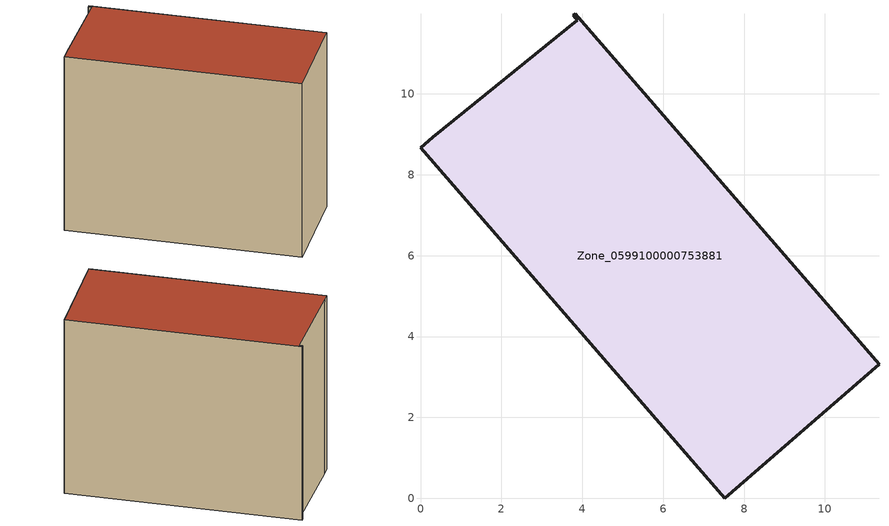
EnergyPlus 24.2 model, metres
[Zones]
Zone_0599100000753881
 floor ground (C_G): 0,8.67 0.3,8.93 3.87,11.82 3.77,11.94 3.82,11.98 11.34,3.32 7.52,0 z0
 wall outside (C_F): 3.82,11.98 3.77,11.94 3.87,11.82 0.3,8.93 0,8.67 7.52,0 11.34,3.32 3.82,11.98 z0:9.3
 roof outside (C_R): 0.3,8.93 0,8.67 7.52,0 11.34,3.32 3.82,11.98 3.77,11.94 3.87,11.82 z9.3
[BUILDING]
Pand.0599100000753881: North Axis=0; Terrain=City; Loads Convergence Tolerance Value=0.04; Temperature Convergence Tolerance Value=0.4; Solar Distribution=FullExterior; Maximum Number of Warmup Days=25; Minimum Number of Warmup Days=1
[Site:Location]
Rotterdam.The.Hague.AP_ZH_NLD Design_Conditions: Latitude=51.96; Longitude=4.45; Time Zone=1; Elevation=-4.5
[SITE:GROUNDTEMPERATURE:BUILDINGSURFACE]
18, 18, 18, 18, 18, 18, 18, 18, 18, 18, 18, 18
[MATERIAL] Thermal Absorptance=0.9; Solar Absorptance=0.7; Visible Absorptance=0.7
Name | Roughness | Thickness | Conductivity | Density | Specific Heat
G.TI.2006-2014 | MediumSmooth | 0.15 | 0.06 | 540 | 1210
F.TI.2006-2014 | Rough | 0.3 | 0.12 | 1920 | 840
R.TI.2006-2014 | MediumRough | 0.2 | 0.08 | 1500 | 1000
[CONSTRUCTION]
C_G: G.TI.2006-2014
C_F: F.TI.2006-2014
C_R: R.TI.2006-2014
[ZONE]
Zone_0599100000753881: Type=1; Multiplier=1; Ceiling Height=Autocalculate; Volume=Autocalculate; Floor Area=autocalculate; Part of Total Floor Area=Yes
[ZONEINFILTRATION:DESIGNFLOWRATE]
Infil_Zone_0599100000753881: Zone or ZoneList or Space or SpaceList=Zone_0599100000753881; Schedule=AlwaysOn; Design Flow Rate Calculation Method=Flow/Area; Flow Rate per Floor Area=0.0015; Constant Term Coefficient=1; Temperature Term Coefficient=0; Velocity Term Coefficient=0; Velocity Squared Term Coefficient=0
[HVACTEMPLATE:ZONE:IDEALLOADSAIRSYSTEM]
Zone_0599100000753881: Maximum Heating Supply Air Temperature=50; Minimum Cooling Supply Air Temperature=13; Maximum Heating Supply Air Humidity Ratio=0.0156; Minimum Cooling Supply Air Humidity Ratio=0.0077; Heating Limit=NoLimit; Cooling Limit=NoLimit; Dehumidification Control Type=ConstantSensibleHeatRatio; Cooling Sensible Heat Ratio=0.7; Dehumidification Setpoint=60; Humidification Control Type=None; Humidification Setpoint=30; Outdoor Air Method=None; Outdoor Air Flow Rate per Person=0.00944; Outdoor Air Flow Rate per Zone Floor Area=0; Outdoor Air Flow Rate per Zone=0; Demand Controlled Ventilation Type=None; Outdoor Air Economizer Type=NoEconomizer; Heat Recovery Type=None; Sensible Heat Recovery Effectiveness=0.7; Latent Heat Recovery Effectiveness=0.65
[ZONECONTROL:THERMOSTAT]
ThermostatControl_Zone_0599100000753881: Zone or ZoneList=Zone_0599100000753881; Control Type Schedule=DualSetpointControlType; Control 1=Thermostat_Zone_0599100000753881; Temperature Difference Between Cutout And Setpoint=0
[THERMOSTATSETPOINT:DUALSETPOINT]
Thermostat_Zone_0599100000753881: Heating Setpoint Temperature Schedule=HeatingSetpoint_Zone_0599100000753881; Cooling Setpoint Temperature Schedule=CoolingSetpoint_Zone_0599100000753881
[SCHEDULE:COMPACT]
HeatingSetpoint_Zone_0599100000753881: Through: 12/31, For: AllDays, Until: 24:00, 21
CoolingSetpoint_Zone_0599100000753881: Through: 12/31, For: AllDays, Until: 24:00, 24
DualSetpointControlType: Through: 12/31, For: AllDays, Until: 24:00, 4
AlwaysOn: Through: 12/31, For: AllDays, Until: 24:00, 1
